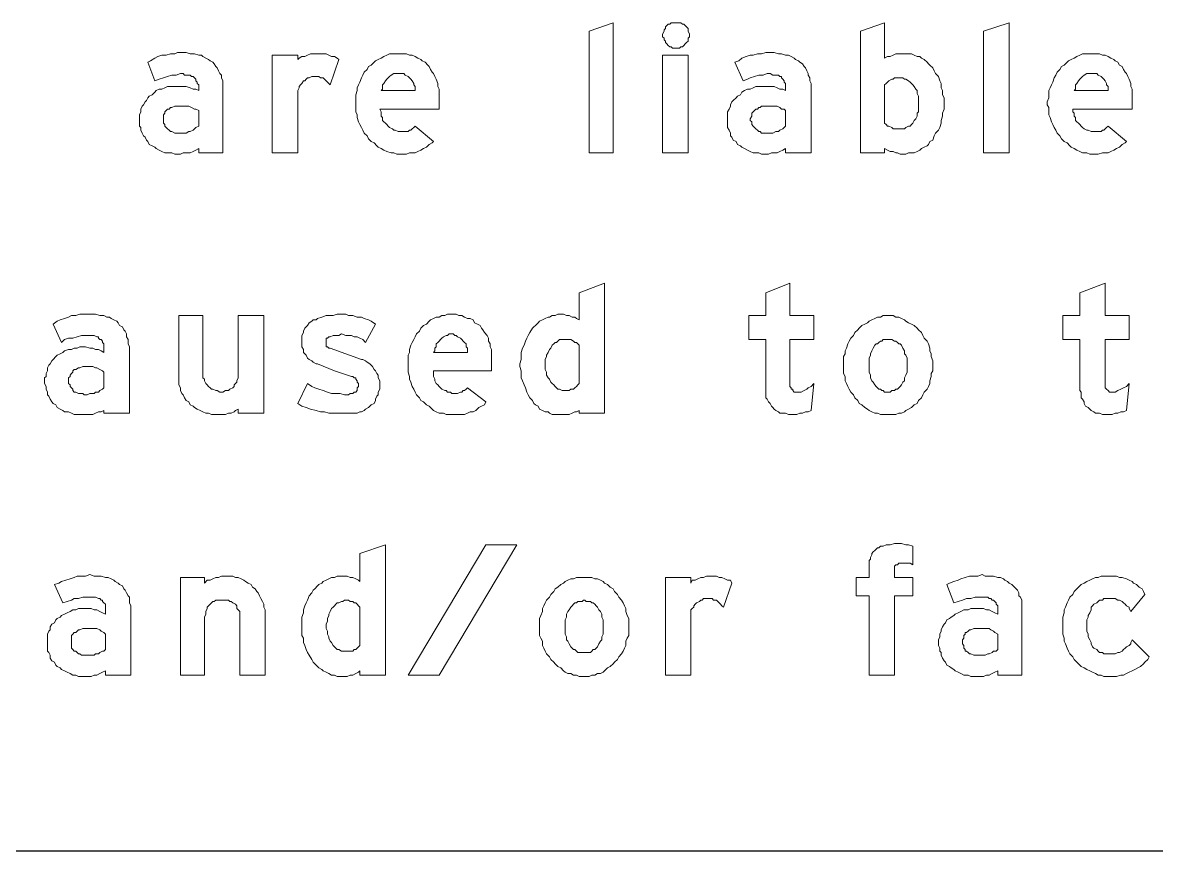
# Model space of a CAD drawing. Extents: x 150 to 1038, y -1303 to 251.
# Drawn here: x 178.06 to 204.11, y 176.37 to 195.39 of the extents above; entities that cross this region are included whole.
import ezdxf

# ---------------------------------------------------------------- set-up
doc = ezdxf.new("R2010")
doc.units = 0
doc.header["$LTSCALE"] = 12
doc.header["$MEASUREMENT"] = 0
doc.layers.add('L18', color=4, linetype='CONTINUOUS')
doc.layers.add('L35', color=3, linetype='CONTINUOUS')

msp = doc.modelspace()

# ---------------------------------------------------------------- linework, layer by layer
at = {"layer": 'L18', "lineweight": 0}
for points in [[(191.076, 192.405), (191.628, 192.405), (191.628, 195.394), (191.076, 195.199), (191.076, 192.405), (191.076, 192.405)], [(193.09, 194.809), (193.123, 194.809), (193.155, 194.809), (193.188, 194.842), (193.22, 194.842), (193.253, 194.874), (193.285, 194.907), (193.318, 194.939), (193.35, 194.972), (193.35, 195.004), (193.35, 195.037), (193.383, 195.069), (193.383, 195.102), (193.383, 195.134), (193.35, 195.199), (193.35, 195.231), (193.35, 195.264), (193.318, 195.296), (193.285, 195.329), (193.253, 195.361), (193.22, 195.361), (193.188, 195.394), (193.155, 195.394), (193.123, 195.394), (193.09, 195.394), (193.025, 195.394), (192.993, 195.394), (192.96, 195.394), (192.928, 195.361), (192.895, 195.361), (192.863, 195.329), (192.83, 195.296), (192.83, 195.264), (192.798, 195.231), (192.798, 195.199), (192.765, 195.134), (192.765, 195.102), (192.765, 195.069), (192.798, 195.037), (192.798, 195.004), (192.83, 194.972), (192.83, 194.939), (192.863, 194.907), (192.895, 194.874), (192.928, 194.842), (192.96, 194.842), (192.993, 194.809), (193.025, 194.809), (193.09, 194.809), (193.09, 194.809)], [(197.866, 192.503), (197.866, 192.405), (197.314, 192.405), (197.314, 195.199), (197.866, 195.394), (197.866, 194.582)], [(200.14, 192.405), (200.725, 192.405), (200.725, 195.394), (200.14, 195.199), (200.14, 192.405), (200.14, 192.405)], [(182.11, 192.405), (182.662, 192.405), (182.662, 193.932), (182.662, 193.997), (182.662, 194.062), (182.629, 194.127), (182.629, 194.192), (182.597, 194.224), (182.564, 194.289), (182.532, 194.354), (182.499, 194.387), (182.467, 194.452), (182.434, 194.484), (182.369, 194.517), (182.337, 194.549), (182.272, 194.582), (182.207, 194.614), (182.174, 194.647), (182.11, 194.647), (182.012, 194.679), (181.915, 194.679), (181.817, 194.712), (181.72, 194.712), (181.622, 194.712), (181.557, 194.679), (181.46, 194.679), (181.362, 194.647), (181.265, 194.647), (181.167, 194.614), (181.102, 194.582), (181.005, 194.517), (180.94, 194.484), (181.102, 194.062)], [(185.131, 193.964), (185.326, 194.549), (185.293, 194.582), (185.228, 194.614), (185.163, 194.614), (185.098, 194.647), (185.033, 194.679), (184.968, 194.679), (184.936, 194.679), (184.871, 194.679), (184.806, 194.679), (184.741, 194.679), (184.676, 194.679), (184.611, 194.647), (184.546, 194.614), (184.481, 194.614), (184.416, 194.582), (184.384, 194.549), (184.384, 194.647), (183.799, 194.647), (183.799, 192.405)], [(187.47, 194.257), (187.437, 194.322), (187.405, 194.387), (187.372, 194.419), (187.308, 194.484), (187.243, 194.517), (187.21, 194.549), (187.145, 194.582), (187.08, 194.614), (187.015, 194.647), (186.95, 194.647), (186.885, 194.679), (186.82, 194.679), (186.755, 194.679), (186.69, 194.679), (186.625, 194.679), (186.56, 194.679), (186.495, 194.679), (186.43, 194.647), (186.365, 194.614), (186.3, 194.582), (186.235, 194.549), (186.17, 194.517), (186.138, 194.484)], [(192.765, 192.405), (193.35, 192.405), (193.35, 194.647), (192.765, 194.647), (192.765, 192.405), (192.765, 192.405)], [(195.592, 192.405), (196.177, 192.405), (196.177, 193.932), (196.177, 193.997), (196.144, 194.062), (196.144, 194.127), (196.112, 194.192), (196.112, 194.224), (196.079, 194.289), (196.047, 194.354), (196.014, 194.387), (195.982, 194.452), (195.917, 194.484), (195.884, 194.517), (195.819, 194.549), (195.787, 194.582), (195.722, 194.614), (195.657, 194.647), (195.592, 194.647), (195.494, 194.679), (195.429, 194.679), (195.332, 194.712), (195.234, 194.712), (195.137, 194.712), (195.04, 194.679), (194.942, 194.679), (194.845, 194.647), (194.78, 194.647), (194.682, 194.614), (194.585, 194.582), (194.52, 194.517), (194.422, 194.484), (194.617, 194.062)], [(198.971, 194.354), (198.906, 194.419), (198.873, 194.452), (198.841, 194.484), (198.776, 194.549), (198.711, 194.582), (198.678, 194.614), (198.613, 194.614), (198.548, 194.647), (198.483, 194.679), (198.418, 194.679), (198.353, 194.679), (198.288, 194.679), (198.223, 194.679), (198.158, 194.679), (198.126, 194.679), (198.061, 194.647), (197.996, 194.614), (197.931, 194.614), (197.866, 194.582)], [(203.389, 194.257), (203.356, 194.322), (203.324, 194.387), (203.259, 194.419), (203.226, 194.484), (203.161, 194.517), (203.129, 194.549), (203.064, 194.582), (202.999, 194.614), (202.934, 194.647), (202.869, 194.647), (202.804, 194.679), (202.739, 194.679), (202.674, 194.679), (202.609, 194.679), (202.544, 194.679), (202.479, 194.679), (202.414, 194.679), (202.349, 194.647), (202.284, 194.614), (202.219, 194.582), (202.154, 194.549), (202.089, 194.517), (202.057, 194.484)], [(186.138, 194.484), (186.073, 194.419), (186.008, 194.387), (185.976, 194.322), (185.911, 194.257), (185.878, 194.192), (185.846, 194.127), (185.813, 194.029), (185.781, 193.964), (185.748, 193.899), (185.748, 193.834), (185.716, 193.737), (185.716, 193.672), (185.716, 193.575), (185.716, 193.51), (185.716, 193.445), (185.716, 193.347), (185.748, 193.282), (185.748, 193.217), (185.781, 193.12), (185.813, 193.055), (185.846, 192.99), (185.878, 192.925), (185.911, 192.86), (185.976, 192.795), (186.008, 192.73), (186.073, 192.665), (186.138, 192.632)], [(198.971, 192.697), (199.003, 192.795), (199.036, 192.86), (199.1, 192.925), (199.133, 192.99), (199.165, 193.087), (199.165, 193.152), (199.198, 193.25), (199.198, 193.315), (199.23, 193.412), (199.23, 193.477), (199.23, 193.575), (199.23, 193.672), (199.198, 193.737), (199.198, 193.834), (199.165, 193.899), (199.165, 193.997), (199.133, 194.062), (199.1, 194.159), (199.036, 194.224), (199.003, 194.289), (198.971, 194.354)], [(202.057, 194.484), (201.992, 194.419), (201.927, 194.387), (201.894, 194.322), (201.829, 194.257), (201.797, 194.192), (201.764, 194.127), (201.732, 194.029), (201.699, 193.964), (201.667, 193.899), (201.635, 193.834), (201.635, 193.737), (201.635, 193.672), (201.602, 193.575), (201.602, 193.51), (201.635, 193.445), (201.635, 193.347), (201.635, 193.282), (201.667, 193.217), (201.699, 193.12), (201.732, 193.055), (201.764, 192.99), (201.797, 192.925), (201.829, 192.86), (201.894, 192.795), (201.927, 192.73), (201.992, 192.665), (202.057, 192.632)], [(181.687, 194.224), (181.59, 194.192), (181.492, 194.192), (181.395, 194.159), (181.297, 194.127), (181.2, 194.094), (181.102, 194.062)], [(181.915, 194.192), (181.85, 194.192), (181.785, 194.192), (181.752, 194.224), (181.687, 194.224)], [(182.11, 193.932), (182.11, 193.964), (182.077, 193.997), (182.077, 194.029), (182.045, 194.062), (182.045, 194.094), (182.012, 194.127), (181.98, 194.159), (181.947, 194.159), (181.915, 194.192)], [(185.131, 193.964), (185.098, 193.997), (185.066, 194.029), (185.033, 194.062), (185.001, 194.094), (184.968, 194.127), (184.903, 194.127), (184.871, 194.159), (184.838, 194.159), (184.773, 194.159), (184.741, 194.159), (184.709, 194.159), (184.644, 194.127), (184.611, 194.127), (184.579, 194.094), (184.546, 194.062), (184.514, 194.062), (184.481, 193.997), (184.449, 193.964), (184.416, 193.932), (184.416, 193.899), (184.384, 193.834), (184.384, 193.802), (184.384, 193.77)], [(186.3, 193.834), (187.08, 193.834), (187.08, 193.867), (187.08, 193.932), (187.048, 193.964), (187.048, 193.997), (187.015, 194.062), (186.983, 194.094), (186.95, 194.127), (186.918, 194.159), (186.853, 194.192), (186.82, 194.224), (186.788, 194.224), (186.755, 194.224), (186.723, 194.224), (186.69, 194.224), (186.658, 194.224), (186.625, 194.224), (186.593, 194.224), (186.528, 194.192), (186.495, 194.159), (186.463, 194.127), (186.43, 194.094), (186.398, 194.062), (186.365, 193.997), (186.333, 193.964), (186.333, 193.932), (186.333, 193.867), (186.3, 193.834), (186.3, 193.834)], [(187.632, 193.737), (187.632, 193.802), (187.632, 193.867), (187.6, 193.932), (187.6, 193.997), (187.567, 194.094), (187.535, 194.159), (187.502, 194.224), (187.47, 194.257)], [(195.169, 194.224), (195.072, 194.192), (194.975, 194.192), (194.877, 194.159), (194.78, 194.127), (194.715, 194.094), (194.617, 194.062)], [(195.429, 194.192), (195.364, 194.192), (195.299, 194.192), (195.234, 194.224), (195.169, 194.224)], [(195.592, 193.932), (195.592, 193.964), (195.592, 193.997), (195.559, 194.029), (195.559, 194.062), (195.527, 194.094), (195.494, 194.127), (195.494, 194.159), (195.462, 194.159), (195.429, 194.192)], [(198.516, 193.964), (198.483, 193.997), (198.451, 194.029), (198.418, 194.062), (198.353, 194.094), (198.321, 194.094), (198.288, 194.127), (198.223, 194.127), (198.191, 194.127), (198.158, 194.127), (198.093, 194.127), (198.061, 194.094), (198.028, 194.094), (197.963, 194.062), (197.931, 194.029), (197.898, 193.997), (197.866, 193.964)], [(202.219, 193.834), (202.999, 193.834), (202.999, 193.867), (202.999, 193.932), (202.966, 193.964), (202.966, 193.997), (202.934, 194.062), (202.902, 194.094), (202.869, 194.127), (202.837, 194.159), (202.772, 194.192), (202.739, 194.224), (202.707, 194.224), (202.674, 194.224), (202.642, 194.224), (202.609, 194.224), (202.577, 194.224), (202.544, 194.224), (202.512, 194.224), (202.447, 194.192), (202.414, 194.159), (202.382, 194.127), (202.349, 194.094), (202.317, 194.062), (202.284, 193.997), (202.252, 193.964), (202.252, 193.932), (202.252, 193.867), (202.219, 193.834), (202.219, 193.834)], [(203.551, 193.737), (203.551, 193.802), (203.551, 193.867), (203.519, 193.932), (203.519, 193.997), (203.486, 194.094), (203.454, 194.159), (203.421, 194.224), (203.389, 194.257)], [(182.11, 193.932), (182.11, 193.834), (182.045, 193.867), (181.98, 193.867), (181.915, 193.899), (181.817, 193.932), (181.752, 193.932), (181.687, 193.932), (181.622, 193.932), (181.557, 193.932), (181.492, 193.932), (181.395, 193.932), (181.33, 193.899), (181.265, 193.867), (181.2, 193.867), (181.135, 193.834), (181.102, 193.802), (181.037, 193.737), (180.972, 193.705), (180.94, 193.672), (180.907, 193.607), (180.875, 193.575), (180.842, 193.51), (180.81, 193.477), (180.778, 193.412), (180.778, 193.347), (180.745, 193.282), (180.745, 193.217), (180.745, 193.152), (180.745, 193.087), (180.745, 193.022), (180.778, 192.99), (180.778, 192.925), (180.81, 192.86), (180.842, 192.795), (180.875, 192.762), (180.907, 192.697), (180.94, 192.665), (180.972, 192.6), (181.037, 192.567), (181.102, 192.535), (181.135, 192.503), (181.2, 192.47), (181.265, 192.438), (181.33, 192.405), (181.395, 192.405), (181.492, 192.405), (181.557, 192.373), (181.622, 192.373), (181.687, 192.373), (181.752, 192.405), (181.817, 192.405), (181.915, 192.405), (181.98, 192.438), (182.045, 192.47), (182.11, 192.503), (182.11, 192.405)], [(183.799, 192.405), (184.384, 192.405), (184.384, 193.77)], [(195.592, 193.932), (195.592, 193.834), (195.527, 193.867), (195.462, 193.867), (195.397, 193.899), (195.332, 193.932), (195.267, 193.932), (195.202, 193.932), (195.105, 193.932), (195.04, 193.932), (194.975, 193.932), (194.91, 193.932), (194.845, 193.899), (194.78, 193.867), (194.715, 193.867), (194.65, 193.834), (194.585, 193.802), (194.552, 193.737), (194.487, 193.705), (194.455, 193.672), (194.39, 193.607), (194.357, 193.575), (194.325, 193.51), (194.325, 193.477), (194.292, 193.412), (194.26, 193.347), (194.26, 193.282), (194.26, 193.217), (194.26, 193.152), (194.26, 193.087), (194.26, 193.022), (194.26, 192.99), (194.292, 192.925), (194.325, 192.86), (194.325, 192.795), (194.357, 192.762), (194.39, 192.697), (194.455, 192.665), (194.487, 192.6), (194.552, 192.567), (194.585, 192.535), (194.65, 192.503), (194.715, 192.47), (194.78, 192.438), (194.845, 192.405), (194.91, 192.405), (194.975, 192.405), (195.04, 192.373), (195.105, 192.373), (195.202, 192.373), (195.267, 192.405), (195.332, 192.405), (195.397, 192.405), (195.462, 192.438), (195.527, 192.47), (195.592, 192.503), (195.592, 192.405)], [(197.866, 193.087), (197.866, 193.964)], [(198.516, 193.087), (198.548, 193.152), (198.581, 193.185), (198.613, 193.25), (198.613, 193.315), (198.646, 193.347), (198.646, 193.412), (198.646, 193.477), (198.646, 193.542), (198.646, 193.607), (198.646, 193.64), (198.646, 193.705), (198.613, 193.77), (198.613, 193.834), (198.581, 193.867), (198.548, 193.932), (198.516, 193.964)], [(187.632, 193.737), (187.632, 193.412), (186.268, 193.412)], [(203.551, 193.737), (203.551, 193.412), (202.187, 193.412)], [(182.11, 193.022), (182.11, 193.38), (182.045, 193.412), (182.012, 193.412), (181.947, 193.445), (181.882, 193.477), (181.85, 193.477), (181.785, 193.477), (181.72, 193.477), (181.655, 193.477), (181.622, 193.477), (181.557, 193.477), (181.492, 193.445), (181.46, 193.445), (181.427, 193.412), (181.395, 193.412), (181.362, 193.38), (181.33, 193.347), (181.33, 193.315), (181.297, 193.282), (181.297, 193.25), (181.297, 193.185), (181.297, 193.152), (181.297, 193.12), (181.297, 193.087), (181.33, 193.055), (181.33, 193.022), (181.362, 192.99), (181.395, 192.957), (181.427, 192.925), (181.46, 192.892), (181.492, 192.892), (181.557, 192.86), (181.59, 192.86), (181.655, 192.86), (181.72, 192.86), (181.752, 192.86), (181.817, 192.86), (181.882, 192.892), (181.915, 192.892), (181.98, 192.925), (182.012, 192.957), (182.045, 192.99), (182.11, 193.022), (182.11, 193.022)], [(186.268, 193.412), (186.3, 193.347), (186.3, 193.315), (186.3, 193.25), (186.333, 193.217), (186.333, 193.152), (186.365, 193.12), (186.398, 193.087), (186.43, 193.055), (186.463, 193.022), (186.495, 192.99), (186.56, 192.957), (186.593, 192.925), (186.625, 192.925), (186.69, 192.892), (186.723, 192.892), (186.788, 192.892), (186.82, 192.892), (186.853, 192.892), (186.918, 192.892), (186.95, 192.925), (186.983, 192.925), (187.015, 192.957), (187.048, 192.99), (187.08, 193.022), (187.502, 192.665)], [(195.592, 193.022), (195.592, 193.38), (195.559, 193.412), (195.494, 193.412), (195.462, 193.445), (195.397, 193.477), (195.332, 193.477), (195.267, 193.477), (195.234, 193.477), (195.169, 193.477), (195.105, 193.477), (195.04, 193.477), (195.007, 193.445), (194.975, 193.445), (194.942, 193.412), (194.91, 193.412), (194.877, 193.38), (194.845, 193.347), (194.812, 193.315), (194.812, 193.282), (194.812, 193.25), (194.78, 193.185), (194.78, 193.152), (194.812, 193.12), (194.812, 193.087), (194.812, 193.055), (194.845, 193.022), (194.877, 192.99), (194.91, 192.957), (194.942, 192.925), (194.975, 192.892), (195.007, 192.892), (195.04, 192.86), (195.105, 192.86), (195.169, 192.86), (195.202, 192.86), (195.267, 192.86), (195.299, 192.86), (195.364, 192.892), (195.429, 192.892), (195.462, 192.925), (195.527, 192.957), (195.559, 192.99), (195.592, 193.022), (195.592, 193.022)], [(202.187, 193.412), (202.187, 193.347), (202.219, 193.315), (202.219, 193.25), (202.252, 193.217), (202.252, 193.152), (202.284, 193.12), (202.317, 193.087), (202.349, 193.055), (202.382, 193.022), (202.414, 192.99), (202.447, 192.957), (202.512, 192.925), (202.544, 192.925), (202.609, 192.892), (202.642, 192.892), (202.707, 192.892), (202.739, 192.892), (202.772, 192.892), (202.837, 192.892), (202.869, 192.925), (202.902, 192.925), (202.934, 192.957), (202.966, 192.99), (202.999, 193.022), (203.421, 192.665)], [(197.866, 193.087), (197.898, 193.055), (197.931, 193.022), (197.963, 193.022), (198.028, 192.99), (198.061, 192.957), (198.093, 192.957), (198.158, 192.957), (198.191, 192.957), (198.223, 192.957), (198.288, 192.957), (198.321, 192.957), (198.353, 192.99), (198.418, 193.022), (198.451, 193.022), (198.483, 193.055), (198.516, 193.087)], [(186.138, 192.632), (186.203, 192.567), (186.235, 192.535), (186.3, 192.503), (186.365, 192.47), (186.43, 192.438), (186.528, 192.405), (186.593, 192.405), (186.658, 192.373), (186.723, 192.373), (186.788, 192.373), (186.885, 192.373), (186.95, 192.405), (187.015, 192.405), (187.08, 192.405), (187.145, 192.438), (187.21, 192.47), (187.275, 192.503), (187.34, 192.535), (187.405, 192.6), (187.47, 192.632), (187.502, 192.665)], [(197.866, 192.503), (197.931, 192.47), (197.996, 192.438), (198.061, 192.438), (198.126, 192.405), (198.158, 192.405), (198.223, 192.373), (198.288, 192.373), (198.353, 192.373), (198.418, 192.405), (198.483, 192.405), (198.548, 192.405), (198.613, 192.438), (198.678, 192.47), (198.711, 192.503), (198.776, 192.535), (198.841, 192.567), (198.873, 192.6), (198.906, 192.665), (198.971, 192.697)], [(202.057, 192.632), (202.122, 192.567), (202.154, 192.535), (202.219, 192.503), (202.284, 192.47), (202.349, 192.438), (202.414, 192.405), (202.512, 192.405), (202.577, 192.373), (202.642, 192.373), (202.707, 192.373), (202.772, 192.373), (202.869, 192.405), (202.934, 192.405), (202.999, 192.405), (203.064, 192.438), (203.129, 192.47), (203.194, 192.503), (203.259, 192.535), (203.324, 192.6), (203.389, 192.632), (203.421, 192.665)], [(190.849, 188.572), (190.784, 188.604), (190.751, 188.636), (190.686, 188.636), (190.621, 188.669), (190.556, 188.669), (190.491, 188.701), (190.426, 188.701), (190.361, 188.701), (190.296, 188.669), (190.231, 188.669), (190.166, 188.636), (190.134, 188.636), (190.069, 188.604), (190.004, 188.572), (189.939, 188.539), (189.907, 188.507), (189.842, 188.442), (189.809, 188.409), (189.777, 188.377), (189.712, 188.279), (189.679, 188.214), (189.647, 188.149), (189.614, 188.084), (189.582, 187.987), (189.549, 187.922), (189.517, 187.824), (189.517, 187.759), (189.517, 187.662), (189.484, 187.564), (189.484, 187.499), (189.517, 187.402), (189.517, 187.337), (189.517, 187.24), (189.549, 187.175), (189.582, 187.077), (189.614, 187.012), (189.647, 186.915), (189.679, 186.85), (189.712, 186.785), (189.777, 186.72), (189.809, 186.655), (189.842, 186.622), (189.907, 186.59), (189.939, 186.525), (190.004, 186.492), (190.069, 186.46), (190.134, 186.46), (190.166, 186.427), (190.231, 186.395), (190.296, 186.395), (190.361, 186.395), (190.426, 186.395), (190.491, 186.395), (190.556, 186.395), (190.621, 186.395), (190.686, 186.427), (190.751, 186.46), (190.784, 186.46), (190.849, 186.492), (190.849, 186.427), (191.433, 186.427), (191.433, 189.416), (190.849, 189.189), (190.849, 188.572), (190.849, 188.572)], [(195.689, 187.142), (195.689, 188.117), (196.242, 188.117), (196.242, 188.669), (195.689, 188.669), (195.689, 189.416), (195.137, 189.189), (195.137, 188.669), (194.747, 188.669), (194.747, 188.117), (195.137, 188.117), (195.137, 186.947), (195.137, 186.915), (195.137, 186.85), (195.137, 186.785), (195.169, 186.752), (195.202, 186.687), (195.234, 186.655), (195.267, 186.59), (195.299, 186.557), (195.332, 186.525), (195.364, 186.492), (195.429, 186.46), (195.462, 186.427), (195.527, 186.427), (195.592, 186.427), (195.657, 186.395), (195.722, 186.395), (195.787, 186.395), (195.852, 186.395), (195.917, 186.427), (195.982, 186.427), (196.047, 186.46), (196.112, 186.46), (196.177, 186.492)], [(202.934, 187.142), (202.934, 188.117), (203.486, 188.117), (203.486, 188.669), (202.934, 188.669), (202.934, 189.416), (202.349, 189.189), (202.349, 188.669), (201.959, 188.669), (201.959, 188.117), (202.349, 188.117), (202.349, 186.947), (202.382, 186.915), (202.382, 186.85), (202.382, 186.785), (202.414, 186.752), (202.447, 186.687), (202.447, 186.655), (202.479, 186.59), (202.544, 186.557), (202.577, 186.525), (202.609, 186.492), (202.674, 186.46), (202.707, 186.427), (202.772, 186.427), (202.804, 186.427), (202.869, 186.395), (202.966, 186.395), (203.031, 186.395), (203.096, 186.395), (203.161, 186.427), (203.226, 186.427), (203.291, 186.46), (203.356, 186.46), (203.421, 186.492)], [(179.933, 186.427), (180.518, 186.427), (180.518, 187.954), (180.485, 188.019), (180.485, 188.052), (180.485, 188.117), (180.453, 188.182), (180.453, 188.247), (180.42, 188.312), (180.388, 188.344), (180.355, 188.409), (180.29, 188.442), (180.258, 188.507), (180.225, 188.539), (180.16, 188.572), (180.095, 188.604), (180.063, 188.636), (179.998, 188.636), (179.933, 188.669), (179.835, 188.669), (179.738, 188.701), (179.673, 188.701), (179.575, 188.701), (179.478, 188.701), (179.381, 188.701), (179.283, 188.669), (179.186, 188.669), (179.121, 188.636), (179.023, 188.604), (178.926, 188.572), (178.861, 188.539), (178.763, 188.474), (178.958, 188.052)], [(182.207, 187.337), (182.207, 188.669), (181.655, 188.669), (181.655, 187.272), (181.655, 187.207), (181.655, 187.142), (181.655, 187.077), (181.687, 187.012), (181.687, 186.947), (181.72, 186.882), (181.752, 186.85), (181.785, 186.785), (181.817, 186.72), (181.882, 186.687), (181.915, 186.622), (181.98, 186.59), (182.012, 186.557), (182.077, 186.525), (182.142, 186.492), (182.207, 186.46), (182.272, 186.427), (182.337, 186.427), (182.402, 186.395), (182.467, 186.395), (182.532, 186.395), (182.597, 186.395), (182.662, 186.395), (182.727, 186.395), (182.792, 186.427), (182.857, 186.427), (182.922, 186.46), (182.954, 186.492), (183.019, 186.525), (183.019, 186.427)], [(183.019, 186.427), (183.604, 186.427), (183.604, 188.669), (183.019, 188.669), (183.019, 187.305)], [(185.943, 188.052), (186.17, 188.474), (186.073, 188.539), (186.008, 188.572), (185.911, 188.604), (185.846, 188.636), (185.748, 188.636), (185.651, 188.669), (185.553, 188.669), (185.488, 188.701), (185.391, 188.701), (185.293, 188.701), (185.196, 188.669), (185.098, 188.669), (185.033, 188.669), (184.936, 188.636), (184.838, 188.604), (184.806, 188.572), (184.741, 188.572), (184.709, 188.539), (184.644, 188.507), (184.611, 188.442), (184.579, 188.409), (184.546, 188.377), (184.514, 188.312), (184.514, 188.279), (184.481, 188.214), (184.481, 188.149), (184.481, 188.117), (184.481, 188.052), (184.481, 187.987), (184.481, 187.954), (184.514, 187.889), (184.514, 187.824), (184.546, 187.792), (184.579, 187.759), (184.611, 187.694), (184.644, 187.662), (184.709, 187.629), (184.741, 187.597), (184.806, 187.564), (184.838, 187.564), (185.228, 187.402), (185.618, 187.272)], [(188.672, 188.279), (188.639, 188.344), (188.607, 188.377), (188.575, 188.442), (188.51, 188.474), (188.445, 188.507), (188.412, 188.572), (188.347, 188.604), (188.282, 188.604), (188.217, 188.636), (188.152, 188.669), (188.087, 188.669), (188.022, 188.701), (187.957, 188.701), (187.892, 188.701), (187.827, 188.701), (187.762, 188.669), (187.697, 188.669), (187.632, 188.636), (187.567, 188.636), (187.502, 188.604), (187.437, 188.572), (187.405, 188.539), (187.34, 188.474)], [(198.483, 186.557), (198.548, 186.622), (198.613, 186.655), (198.646, 186.72), (198.711, 186.785), (198.743, 186.85), (198.776, 186.915), (198.841, 186.98), (198.873, 187.045), (198.906, 187.11), (198.906, 187.175), (198.938, 187.272), (198.938, 187.337), (198.971, 187.402), (198.971, 187.499), (198.971, 187.564), (198.971, 187.629), (198.938, 187.727), (198.938, 187.792), (198.906, 187.857), (198.906, 187.922), (198.873, 188.019), (198.841, 188.084), (198.776, 188.149), (198.743, 188.214), (198.711, 188.279), (198.646, 188.344), (198.613, 188.377), (198.548, 188.442), (198.483, 188.474), (198.418, 188.507), (198.353, 188.539), (198.321, 188.572), (198.256, 188.604), (198.191, 188.636), (198.126, 188.636), (198.061, 188.669), (197.963, 188.669), (197.898, 188.669), (197.833, 188.669), (197.768, 188.636), (197.704, 188.636), (197.639, 188.604), (197.574, 188.572), (197.509, 188.539), (197.476, 188.507), (197.411, 188.474), (197.346, 188.442), (197.281, 188.377), (197.249, 188.344), (197.184, 188.279), (197.151, 188.214), (197.086, 188.149), (197.054, 188.084), (197.021, 188.019), (196.989, 187.922), (196.956, 187.857), (196.956, 187.792), (196.924, 187.727), (196.924, 187.629), (196.924, 187.564), (196.924, 187.499), (196.924, 187.402), (196.924, 187.337), (196.956, 187.272), (196.956, 187.175), (196.989, 187.11), (197.021, 187.045), (197.054, 186.98), (197.086, 186.915), (197.151, 186.85), (197.184, 186.785), (197.249, 186.72), (197.281, 186.655), (197.346, 186.622), (197.411, 186.557), (197.476, 186.525), (197.509, 186.492), (197.574, 186.46), (197.639, 186.427), (197.704, 186.427), (197.768, 186.395), (197.833, 186.395), (197.898, 186.395), (197.963, 186.395), (198.061, 186.395), (198.126, 186.395), (198.191, 186.427), (198.256, 186.427), (198.321, 186.46), (198.353, 186.492), (198.418, 186.525), (198.483, 186.557), (198.483, 186.557)], [(187.34, 188.474), (187.275, 188.442), (187.21, 188.377), (187.178, 188.312), (187.113, 188.247), (187.08, 188.182), (187.048, 188.117), (187.015, 188.052), (186.983, 187.987), (186.95, 187.889), (186.95, 187.824), (186.918, 187.759), (186.918, 187.662), (186.918, 187.597), (186.918, 187.499), (186.918, 187.434), (186.918, 187.369), (186.95, 187.272), (186.95, 187.207), (186.983, 187.142), (187.015, 187.045), (187.048, 186.98), (187.08, 186.915), (187.113, 186.85), (187.178, 186.785), (187.21, 186.72), (187.275, 186.687), (187.34, 186.622)], [(179.511, 188.214), (179.413, 188.214), (179.316, 188.182), (179.218, 188.149), (179.121, 188.149), (179.023, 188.117), (178.958, 188.052)], [(179.77, 188.182), (179.705, 188.214), (179.64, 188.214), (179.575, 188.214), (179.511, 188.214)], [(179.933, 187.954), (179.933, 187.987), (179.933, 188.019), (179.9, 188.052), (179.9, 188.084), (179.868, 188.117), (179.835, 188.117), (179.803, 188.149), (179.803, 188.182), (179.77, 188.182)], [(185.131, 188.182), (185.098, 188.182), (185.066, 188.149), (185.033, 188.149), (185.033, 188.117), (185.033, 188.084), (185.033, 188.052), (185.033, 188.019), (185.033, 187.987), (185.033, 187.954), (185.066, 187.954), (185.098, 187.922), (185.131, 187.922)], [(185.943, 188.052), (185.878, 188.117), (185.813, 188.149), (185.748, 188.182), (185.683, 188.182), (185.618, 188.214), (185.553, 188.214), (185.488, 188.214), (185.391, 188.247), (185.326, 188.214), (185.261, 188.214), (185.196, 188.214), (185.131, 188.182)], [(187.502, 187.824), (188.282, 187.824), (188.282, 187.857), (188.282, 187.922), (188.25, 187.954), (188.25, 188.019), (188.217, 188.052), (188.185, 188.084), (188.152, 188.117), (188.12, 188.149), (188.055, 188.182), (188.022, 188.214), (187.99, 188.214), (187.957, 188.247), (187.925, 188.247), (187.892, 188.247), (187.86, 188.247), (187.827, 188.214), (187.795, 188.214), (187.73, 188.182), (187.697, 188.149), (187.665, 188.117), (187.632, 188.084), (187.6, 188.052), (187.567, 188.019), (187.567, 187.954), (187.535, 187.922), (187.535, 187.857), (187.502, 187.824), (187.502, 187.824)], [(188.834, 187.727), (188.834, 187.792), (188.834, 187.889), (188.802, 187.954), (188.802, 188.019), (188.769, 188.084), (188.769, 188.149), (188.737, 188.214), (188.672, 188.279)], [(190.849, 187.987), (190.816, 188.019), (190.784, 188.052), (190.751, 188.052), (190.719, 188.084), (190.654, 188.117), (190.621, 188.117), (190.589, 188.117), (190.524, 188.117), (190.491, 188.117), (190.459, 188.117), (190.394, 188.117), (190.361, 188.084), (190.329, 188.052), (190.296, 188.052), (190.264, 188.019), (190.231, 187.987), (190.199, 187.922), (190.166, 187.889), (190.134, 187.824), (190.101, 187.759), (190.101, 187.727), (190.069, 187.662), (190.069, 187.597), (190.069, 187.532), (190.069, 187.467), (190.069, 187.434), (190.101, 187.369), (190.101, 187.305), (190.134, 187.24), (190.166, 187.207), (190.199, 187.142), (190.231, 187.11), (190.264, 187.077), (190.296, 187.045), (190.329, 187.012), (190.361, 186.98), (190.394, 186.98), (190.459, 186.947), (190.491, 186.947), (190.524, 186.947), (190.589, 186.947), (190.621, 186.947), (190.654, 186.98), (190.719, 186.98), (190.751, 187.012), (190.784, 187.045), (190.816, 187.077), (190.849, 187.11), (190.849, 187.987), (190.849, 187.987)], [(198.256, 187.077), (198.288, 187.142), (198.321, 187.175), (198.321, 187.24), (198.353, 187.305), (198.386, 187.369), (198.386, 187.434), (198.386, 187.499), (198.386, 187.564), (198.386, 187.629), (198.386, 187.694), (198.353, 187.759), (198.321, 187.792), (198.321, 187.857), (198.288, 187.922), (198.256, 187.987), (198.223, 188.019), (198.191, 188.019), (198.158, 188.052), (198.126, 188.084), (198.093, 188.084), (198.028, 188.117), (197.996, 188.117), (197.963, 188.117), (197.931, 188.117), (197.866, 188.117), (197.833, 188.117), (197.801, 188.084), (197.768, 188.084), (197.736, 188.052), (197.704, 188.019), (197.671, 188.019), (197.639, 187.987), (197.606, 187.922), (197.574, 187.857), (197.541, 187.792), (197.541, 187.759), (197.509, 187.694), (197.509, 187.629), (197.509, 187.564), (197.509, 187.499), (197.509, 187.434), (197.509, 187.369), (197.541, 187.305), (197.541, 187.24), (197.574, 187.175), (197.606, 187.142), (197.639, 187.077), (197.671, 187.045), (197.704, 187.012), (197.736, 186.98), (197.768, 186.98), (197.801, 186.947), (197.833, 186.947), (197.866, 186.915), (197.931, 186.915), (197.963, 186.915), (197.996, 186.915), (198.028, 186.947), (198.093, 186.947), (198.126, 186.98), (198.158, 186.98), (198.191, 187.012), (198.223, 187.045), (198.256, 187.077), (198.256, 187.077)], [(179.933, 187.954), (179.933, 187.824), (179.868, 187.857), (179.803, 187.889), (179.738, 187.889), (179.673, 187.922), (179.608, 187.922), (179.511, 187.954), (179.446, 187.954), (179.381, 187.954), (179.316, 187.922), (179.251, 187.922), (179.186, 187.889), (179.121, 187.889), (179.023, 187.857), (178.991, 187.824), (178.926, 187.792), (178.861, 187.759), (178.828, 187.727), (178.763, 187.662), (178.731, 187.629), (178.698, 187.564), (178.666, 187.532), (178.633, 187.467), (178.633, 187.402), (178.601, 187.337), (178.601, 187.272), (178.568, 187.24), (178.568, 187.175), (178.568, 187.11), (178.601, 187.045), (178.601, 186.98), (178.633, 186.915), (178.633, 186.85), (178.666, 186.817), (178.698, 186.752), (178.731, 186.687), (178.763, 186.655), (178.828, 186.622), (178.861, 186.557), (178.926, 186.525), (178.991, 186.492), (179.023, 186.46), (179.121, 186.46), (179.186, 186.427), (179.251, 186.395), (179.316, 186.395), (179.381, 186.395), (179.446, 186.395), (179.511, 186.395), (179.608, 186.395), (179.673, 186.395), (179.738, 186.427), (179.803, 186.46), (179.868, 186.46), (179.933, 186.492), (179.933, 186.427)], [(184.384, 186.655), (184.481, 186.59), (184.579, 186.557), (184.676, 186.525), (184.806, 186.492), (184.903, 186.46), (185.001, 186.46), (185.098, 186.427), (185.228, 186.427), (185.326, 186.427), (185.423, 186.427), (185.521, 186.427), (185.651, 186.427), (185.748, 186.427), (185.813, 186.46), (185.846, 186.46), (185.911, 186.492), (185.943, 186.525), (186.008, 186.557), (186.04, 186.59), (186.073, 186.622), (186.138, 186.655), (186.17, 186.72), (186.17, 186.752), (186.203, 186.817), (186.235, 186.85), (186.235, 186.915), (186.268, 186.98), (186.268, 187.012), (186.268, 187.077), (186.268, 187.142), (186.268, 187.175), (186.235, 187.24), (186.235, 187.305), (186.203, 187.337), (186.17, 187.402), (186.138, 187.434), (186.105, 187.499), (186.073, 187.532), (186.04, 187.564), (185.976, 187.597), (185.943, 187.629), (185.878, 187.662), (185.846, 187.662), (185.131, 187.922)], [(188.834, 187.727), (188.834, 187.402), (187.502, 187.402)], [(179.933, 187.012), (179.933, 187.369), (179.9, 187.402), (179.835, 187.434), (179.77, 187.467), (179.738, 187.467), (179.673, 187.499), (179.608, 187.499), (179.575, 187.499), (179.511, 187.499), (179.446, 187.499), (179.381, 187.467), (179.348, 187.467), (179.283, 187.434), (179.251, 187.434), (179.218, 187.402), (179.218, 187.369), (179.186, 187.337), (179.153, 187.305), (179.153, 187.272), (179.121, 187.24), (179.121, 187.207), (179.121, 187.142), (179.121, 187.11), (179.153, 187.077), (179.153, 187.045), (179.186, 187.012), (179.218, 186.98), (179.218, 186.947), (179.251, 186.915), (179.283, 186.915), (179.348, 186.882), (179.381, 186.882), (179.446, 186.882), (179.478, 186.85), (179.543, 186.85), (179.608, 186.882), (179.64, 186.882), (179.705, 186.882), (179.738, 186.915), (179.803, 186.915), (179.835, 186.947), (179.9, 186.98), (179.933, 187.012), (179.933, 187.012)], [(182.207, 187.337), (182.207, 187.305), (182.207, 187.24), (182.239, 187.207), (182.239, 187.175), (182.272, 187.11), (182.304, 187.077), (182.337, 187.045), (182.369, 187.012), (182.402, 186.98), (182.434, 186.98), (182.499, 186.947), (182.532, 186.947), (182.597, 186.915), (182.629, 186.915)], [(182.629, 186.915), (182.662, 186.915), (182.727, 186.947), (182.759, 186.947), (182.792, 186.947), (182.824, 186.98), (182.889, 187.012), (182.922, 187.045), (182.922, 187.077), (182.954, 187.11), (182.987, 187.142), (182.987, 187.175), (183.019, 187.24), (183.019, 187.272), (183.019, 187.305)], [(185.553, 186.85), (185.586, 186.882), (185.618, 186.882), (185.651, 186.882), (185.683, 186.915), (185.716, 186.915), (185.748, 186.947), (185.748, 186.98), (185.748, 187.012), (185.781, 187.045), (185.781, 187.077), (185.781, 187.11), (185.748, 187.142), (185.748, 187.175), (185.716, 187.207), (185.716, 187.24), (185.683, 187.24), (185.651, 187.272), (185.618, 187.272)], [(187.502, 187.402), (187.502, 187.369), (187.502, 187.305), (187.502, 187.272), (187.535, 187.207), (187.535, 187.175), (187.567, 187.11), (187.6, 187.077), (187.632, 187.045), (187.665, 187.012), (187.697, 186.98), (187.762, 186.947), (187.795, 186.947), (187.827, 186.915), (187.892, 186.915), (187.925, 186.882), (187.99, 186.882), (188.022, 186.882), (188.055, 186.882), (188.12, 186.915), (188.152, 186.915), (188.185, 186.947), (188.217, 186.947), (188.25, 186.98), (188.282, 187.012), (188.704, 186.687)], [(184.611, 187.11), (184.384, 186.655)], [(184.611, 187.11), (184.709, 187.045), (184.773, 187.012), (184.871, 186.98), (184.968, 186.947), (185.066, 186.915), (185.163, 186.882), (185.261, 186.882), (185.358, 186.882), (185.456, 186.85), (185.553, 186.85)], [(195.689, 187.142), (195.689, 187.11), (195.689, 187.077), (195.689, 187.045), (195.722, 187.012), (195.722, 186.98), (195.754, 186.98), (195.754, 186.947), (195.787, 186.915), (195.819, 186.915), (195.852, 186.915), (195.884, 186.915), (195.917, 186.915), (195.949, 186.915)], [(195.949, 186.915), (196.014, 186.947), (196.079, 186.98), (196.112, 187.012), (196.177, 187.045), (196.242, 187.11)], [(196.177, 186.492), (196.242, 187.11)], [(202.934, 187.142), (202.934, 187.11), (202.934, 187.077), (202.934, 187.045), (202.934, 187.012), (202.966, 186.98), (202.999, 186.947), (203.031, 186.915), (203.064, 186.915), (203.096, 186.915), (203.129, 186.915), (203.161, 186.915)], [(203.161, 186.915), (203.226, 186.947), (203.291, 186.98), (203.356, 187.012), (203.421, 187.045), (203.486, 187.11)], [(203.421, 186.492), (203.486, 187.11)], [(187.34, 186.622), (187.405, 186.59), (187.47, 186.525), (187.502, 186.492), (187.567, 186.46), (187.632, 186.427), (187.73, 186.427), (187.795, 186.395), (187.86, 186.395), (187.925, 186.395), (187.99, 186.395), (188.087, 186.395), (188.152, 186.395), (188.217, 186.395), (188.282, 186.427), (188.347, 186.46), (188.412, 186.46), (188.477, 186.492), (188.542, 186.557), (188.607, 186.59), (188.672, 186.622), (188.704, 186.687)], [(185.813, 182.561), (185.781, 182.594), (185.716, 182.626), (185.651, 182.659), (185.586, 182.659), (185.521, 182.691), (185.456, 182.691), (185.391, 182.691), (185.326, 182.691), (185.293, 182.691), (185.228, 182.659), (185.163, 182.659), (185.098, 182.626), (185.033, 182.594), (184.968, 182.561), (184.936, 182.529), (184.871, 182.496), (184.838, 182.464), (184.773, 182.399), (184.741, 182.366), (184.709, 182.301), (184.644, 182.236), (184.611, 182.139), (184.579, 182.074), (184.546, 182.009), (184.514, 181.912), (184.514, 181.847), (184.481, 181.749), (184.481, 181.652), (184.481, 181.587), (184.481, 181.489), (184.481, 181.424), (184.481, 181.327), (184.514, 181.262), (184.514, 181.164), (184.546, 181.099), (184.579, 181.002), (184.611, 180.937), (184.644, 180.872), (184.709, 180.775), (184.741, 180.71), (184.773, 180.677), (184.838, 180.612), (184.871, 180.58), (184.936, 180.547), (184.968, 180.515), (185.033, 180.482), (185.098, 180.45), (185.163, 180.417), (185.228, 180.417), (185.293, 180.385), (185.326, 180.385), (185.391, 180.385), (185.456, 180.385), (185.521, 180.385), (185.586, 180.417), (185.651, 180.417), (185.716, 180.45), (185.781, 180.482), (185.813, 180.515), (185.813, 180.417), (186.398, 180.417), (186.398, 183.406), (185.813, 183.211), (185.813, 182.561), (185.813, 182.561)], [(186.918, 180.417), (187.632, 180.417), (189.419, 183.406), (188.704, 183.406), (186.918, 180.417), (186.918, 180.417)], [(198.516, 182.951), (198.516, 183.374), (198.418, 183.406), (198.353, 183.406), (198.256, 183.438), (198.158, 183.438), (198.093, 183.438), (197.996, 183.406), (197.898, 183.406), (197.833, 183.374), (197.768, 183.374), (197.736, 183.341), (197.704, 183.341), (197.671, 183.309), (197.639, 183.276), (197.606, 183.244), (197.574, 183.211), (197.574, 183.179), (197.541, 183.114), (197.541, 183.081), (197.509, 183.049), (197.509, 182.984), (197.509, 182.659), (197.216, 182.659), (197.216, 182.236), (197.509, 182.236), (197.509, 180.417)], [(197.509, 180.417), (198.093, 180.417), (198.093, 182.236), (198.516, 182.236), (198.516, 182.659), (198.093, 182.659), (198.093, 182.886)], [(198.158, 182.951), (198.126, 182.951), (198.093, 182.919), (198.093, 182.886)], [(198.516, 182.951), (198.451, 182.984), (198.418, 182.984), (198.353, 182.984), (198.321, 182.984), (198.256, 182.984), (198.191, 182.984), (198.158, 182.951)], [(179.965, 180.417), (180.55, 180.417), (180.55, 181.944), (180.55, 182.009), (180.518, 182.074), (180.518, 182.139), (180.518, 182.204), (180.485, 182.236), (180.453, 182.301), (180.42, 182.366), (180.388, 182.399), (180.355, 182.464), (180.29, 182.496), (180.258, 182.529), (180.193, 182.561), (180.16, 182.594), (180.095, 182.626), (180.03, 182.659), (179.965, 182.659), (179.868, 182.691), (179.803, 182.691), (179.705, 182.691), (179.608, 182.724), (179.511, 182.691), (179.413, 182.691), (179.316, 182.691), (179.251, 182.659), (179.153, 182.626), (179.056, 182.594), (178.958, 182.561), (178.893, 182.529), (178.796, 182.496), (178.991, 182.074)], [(183.052, 181.749), (183.052, 180.417), (183.636, 180.417), (183.636, 181.782), (183.636, 181.847), (183.636, 181.912), (183.604, 181.977), (183.604, 182.042), (183.571, 182.106), (183.539, 182.171), (183.506, 182.236), (183.474, 182.301), (183.441, 182.334), (183.409, 182.399), (183.344, 182.431), (183.312, 182.496), (183.247, 182.529), (183.182, 182.561), (183.149, 182.594), (183.084, 182.626), (183.019, 182.659), (182.954, 182.659), (182.889, 182.691), (182.824, 182.691), (182.759, 182.691), (182.694, 182.691), (182.629, 182.691), (182.564, 182.659), (182.499, 182.659), (182.434, 182.626), (182.369, 182.594), (182.304, 182.594), (182.239, 182.529), (182.239, 182.659), (181.687, 182.659), (181.687, 180.417)], [(191.498, 180.58), (191.563, 180.612), (191.628, 180.677), (191.661, 180.71), (191.726, 180.775), (191.758, 180.839), (191.823, 180.904), (191.856, 180.969), (191.888, 181.034), (191.921, 181.099), (191.921, 181.197), (191.953, 181.262), (191.986, 181.327), (191.986, 181.424), (191.986, 181.489), (191.986, 181.554), (191.986, 181.652), (191.986, 181.717), (191.953, 181.782), (191.921, 181.879), (191.921, 181.944), (191.888, 182.009), (191.856, 182.074), (191.823, 182.139), (191.758, 182.204), (191.726, 182.269), (191.661, 182.334), (191.628, 182.399), (191.563, 182.431), (191.498, 182.496), (191.433, 182.529), (191.401, 182.561), (191.336, 182.594), (191.271, 182.626), (191.206, 182.626), (191.141, 182.659), (191.076, 182.659), (191.011, 182.659), (190.914, 182.659), (190.849, 182.659), (190.784, 182.659), (190.719, 182.626), (190.654, 182.626), (190.589, 182.594), (190.524, 182.561), (190.491, 182.529), (190.426, 182.496), (190.361, 182.431), (190.296, 182.399), (190.264, 182.334), (190.199, 182.269), (190.166, 182.204), (190.101, 182.139), (190.069, 182.074), (190.036, 182.009), (190.004, 181.944), (190.004, 181.879), (189.971, 181.782), (189.939, 181.717), (189.939, 181.652), (189.939, 181.554), (189.939, 181.489), (189.939, 181.424), (189.939, 181.327), (189.971, 181.262), (190.004, 181.197), (190.004, 181.099), (190.036, 181.034), (190.069, 180.969), (190.101, 180.904), (190.166, 180.839), (190.199, 180.775), (190.264, 180.71), (190.296, 180.677), (190.361, 180.612), (190.426, 180.58), (190.491, 180.515), (190.524, 180.482), (190.589, 180.45), (190.654, 180.45), (190.719, 180.417), (190.784, 180.417), (190.849, 180.385), (190.914, 180.385), (191.011, 180.385), (191.076, 180.385), (191.141, 180.417), (191.206, 180.417), (191.271, 180.45), (191.336, 180.45), (191.401, 180.482), (191.433, 180.515), (191.498, 180.58), (191.498, 180.58)], [(194.162, 181.977), (194.357, 182.529), (194.325, 182.594), (194.26, 182.594), (194.195, 182.626), (194.13, 182.659), (194.065, 182.659), (194, 182.691), (193.935, 182.691), (193.87, 182.691), (193.805, 182.691), (193.773, 182.691), (193.708, 182.659), (193.643, 182.659), (193.578, 182.626), (193.513, 182.594), (193.448, 182.594), (193.415, 182.529), (193.415, 182.659), (192.83, 182.659), (192.83, 180.417)], [(200.465, 180.417), (201.017, 180.417), (201.017, 181.944), (201.017, 182.009), (201.017, 182.074), (201.017, 182.139), (200.985, 182.204), (200.952, 182.236), (200.952, 182.301), (200.92, 182.366), (200.887, 182.399), (200.822, 182.464), (200.79, 182.496), (200.725, 182.529), (200.692, 182.561), (200.627, 182.594), (200.595, 182.626), (200.53, 182.659), (200.465, 182.659), (200.367, 182.691), (200.27, 182.691), (200.173, 182.691), (200.108, 182.724), (200.01, 182.691), (199.913, 182.691), (199.815, 182.691), (199.718, 182.659), (199.62, 182.626), (199.555, 182.594), (199.458, 182.561), (199.36, 182.529), (199.295, 182.496), (199.458, 182.074)], [(203.519, 181.879), (203.844, 182.269), (203.811, 182.334), (203.779, 182.399), (203.714, 182.431), (203.649, 182.496), (203.584, 182.529), (203.551, 182.561), (203.486, 182.594), (203.421, 182.626), (203.324, 182.659), (203.259, 182.659), (203.194, 182.691), (203.129, 182.691), (203.064, 182.691), (202.966, 182.691), (202.902, 182.691), (202.837, 182.691), (202.772, 182.659), (202.707, 182.659), (202.642, 182.626), (202.577, 182.594), (202.512, 182.561), (202.447, 182.529), (202.382, 182.496), (202.317, 182.431), (202.284, 182.399), (202.219, 182.334), (202.187, 182.269), (202.122, 182.204), (202.089, 182.139), (202.057, 182.074), (202.024, 181.977), (201.992, 181.912), (201.992, 181.847), (201.959, 181.749), (201.959, 181.684), (201.959, 181.587), (201.959, 181.522), (201.959, 181.424), (201.959, 181.359), (201.992, 181.262), (201.992, 181.197), (202.024, 181.132), (202.057, 181.034), (202.089, 180.969), (202.122, 180.904), (202.187, 180.839), (202.219, 180.775), (202.284, 180.71), (202.317, 180.677), (202.382, 180.612), (202.447, 180.58), (202.512, 180.547), (202.577, 180.515), (202.642, 180.482), (202.707, 180.45), (202.772, 180.417), (202.837, 180.417), (202.902, 180.385), (202.999, 180.385), (203.064, 180.385), (203.129, 180.385), (203.194, 180.385), (203.291, 180.417), (203.356, 180.417), (203.421, 180.45), (203.486, 180.482), (203.551, 180.515), (203.616, 180.547), (203.681, 180.58), (203.746, 180.612), (203.811, 180.677), (203.844, 180.71), (203.909, 180.775), (203.941, 180.839)], [(179.543, 182.204), (179.446, 182.204), (179.348, 182.171), (179.251, 182.171), (179.186, 182.139), (179.088, 182.106), (178.991, 182.074)], [(179.803, 182.171), (179.738, 182.204), (179.673, 182.204), (179.608, 182.204), (179.543, 182.204)], [(179.965, 181.944), (179.965, 181.977), (179.965, 182.009), (179.965, 182.042), (179.933, 182.074), (179.9, 182.106), (179.9, 182.139), (179.868, 182.139), (179.835, 182.171), (179.803, 182.171)], [(182.629, 182.139), (182.597, 182.139), (182.564, 182.139), (182.499, 182.139), (182.467, 182.106), (182.434, 182.106), (182.402, 182.074), (182.369, 182.042), (182.337, 182.009), (182.304, 181.977), (182.304, 181.944), (182.272, 181.879), (182.272, 181.847), (182.272, 181.814), (182.239, 181.749)], [(183.052, 181.749), (183.052, 181.782), (183.052, 181.814), (183.052, 181.879), (183.019, 181.912), (182.987, 181.944), (182.987, 182.009), (182.954, 182.042), (182.889, 182.074), (182.857, 182.106), (182.824, 182.106), (182.792, 182.139), (182.727, 182.139), (182.694, 182.139), (182.629, 182.139)], [(185.813, 181.977), (185.781, 182.009), (185.748, 182.042), (185.716, 182.074), (185.683, 182.074), (185.651, 182.106), (185.586, 182.106), (185.553, 182.139), (185.521, 182.139), (185.456, 182.139), (185.423, 182.106), (185.391, 182.106), (185.326, 182.074), (185.293, 182.074), (185.261, 182.042), (185.228, 182.009), (185.196, 181.977), (185.163, 181.944), (185.131, 181.879), (185.098, 181.814), (185.098, 181.782), (185.066, 181.717), (185.066, 181.652), (185.033, 181.587), (185.033, 181.554), (185.033, 181.489), (185.066, 181.424), (185.066, 181.359), (185.098, 181.294), (185.098, 181.262), (185.131, 181.197), (185.163, 181.164), (185.196, 181.099), (185.228, 181.067), (185.261, 181.034), (185.293, 181.002), (185.326, 181.002), (185.391, 180.969), (185.423, 180.969), (185.456, 180.969), (185.521, 180.969), (185.553, 180.969), (185.586, 180.969), (185.651, 180.969), (185.683, 181.002), (185.716, 181.002), (185.748, 181.034), (185.781, 181.067), (185.813, 181.099), (185.813, 181.977), (185.813, 181.977)], [(191.271, 181.067), (191.303, 181.132), (191.336, 181.197), (191.368, 181.229), (191.368, 181.294), (191.401, 181.359), (191.401, 181.424), (191.401, 181.489), (191.401, 181.554), (191.401, 181.619), (191.401, 181.684), (191.368, 181.749), (191.368, 181.814), (191.336, 181.879), (191.303, 181.912), (191.271, 181.977), (191.238, 182.009), (191.206, 182.042), (191.174, 182.074), (191.141, 182.074), (191.109, 182.106), (191.076, 182.106), (191.011, 182.106), (190.979, 182.139), (190.946, 182.139), (190.914, 182.106), (190.849, 182.106), (190.816, 182.106), (190.784, 182.074), (190.751, 182.074), (190.719, 182.042), (190.686, 182.009), (190.654, 181.977), (190.621, 181.912), (190.589, 181.879), (190.556, 181.814), (190.556, 181.749), (190.524, 181.684), (190.524, 181.619), (190.524, 181.554), (190.524, 181.489), (190.524, 181.424), (190.524, 181.359), (190.556, 181.294), (190.556, 181.229), (190.589, 181.197), (190.621, 181.132), (190.654, 181.067), (190.686, 181.034), (190.719, 181.002), (190.751, 181.002), (190.784, 180.969), (190.816, 180.937), (190.849, 180.937), (190.914, 180.937), (190.946, 180.937), (190.979, 180.937), (191.011, 180.937), (191.076, 180.937), (191.109, 180.937), (191.141, 180.969), (191.174, 181.002), (191.206, 181.002), (191.238, 181.034), (191.271, 181.067), (191.271, 181.067)], [(194.162, 181.977), (194.13, 182.009), (194.097, 182.042), (194.065, 182.074), (194.032, 182.106), (194, 182.139), (193.935, 182.139), (193.902, 182.171), (193.87, 182.171), (193.805, 182.171), (193.773, 182.171), (193.708, 182.171), (193.675, 182.139), (193.643, 182.139), (193.61, 182.106), (193.545, 182.074), (193.513, 182.042), (193.48, 182.009), (193.48, 181.977), (193.448, 181.944), (193.415, 181.912), (193.415, 181.847), (193.415, 181.814), (193.415, 181.749)], [(200.043, 182.204), (199.945, 182.204), (199.848, 182.171), (199.75, 182.171), (199.653, 182.139), (199.555, 182.106), (199.458, 182.074)], [(200.27, 182.171), (200.238, 182.204), (200.173, 182.204), (200.108, 182.204), (200.043, 182.204)], [(200.465, 181.944), (200.465, 181.977), (200.465, 182.009), (200.432, 182.042), (200.432, 182.074), (200.4, 182.106), (200.367, 182.139), (200.335, 182.139), (200.303, 182.171), (200.27, 182.171)], [(203.031, 182.171), (202.966, 182.171), (202.902, 182.171), (202.869, 182.139), (202.804, 182.139), (202.772, 182.106), (202.739, 182.074), (202.674, 182.042), (202.642, 182.009), (202.609, 181.977), (202.609, 181.912)], [(203.519, 181.879), (203.486, 181.944), (203.486, 181.977), (203.421, 182.009), (203.389, 182.042), (203.356, 182.074), (203.324, 182.106), (203.259, 182.139), (203.226, 182.139), (203.161, 182.171), (203.129, 182.171), (203.064, 182.171), (203.031, 182.171)], [(179.965, 181.944), (179.965, 181.814), (179.9, 181.847), (179.835, 181.879), (179.77, 181.912), (179.705, 181.912), (179.64, 181.944), (179.575, 181.944), (179.511, 181.944), (179.413, 181.944), (179.348, 181.944), (179.283, 181.912), (179.218, 181.912), (179.153, 181.879), (179.088, 181.847), (179.023, 181.814), (178.958, 181.782), (178.926, 181.749), (178.861, 181.717), (178.828, 181.684), (178.796, 181.619), (178.731, 181.587), (178.698, 181.522), (178.698, 181.457), (178.666, 181.424), (178.633, 181.359), (178.633, 181.294), (178.633, 181.229), (178.633, 181.164), (178.633, 181.099), (178.633, 181.034), (178.633, 180.969), (178.666, 180.937), (178.698, 180.872), (178.698, 180.807), (178.731, 180.742), (178.796, 180.71), (178.828, 180.645), (178.861, 180.612), (178.926, 180.58), (178.958, 180.547), (179.023, 180.515), (179.088, 180.482), (179.153, 180.45), (179.218, 180.417), (179.283, 180.417), (179.348, 180.385), (179.413, 180.385), (179.511, 180.385), (179.575, 180.385), (179.64, 180.385), (179.705, 180.417), (179.77, 180.417), (179.835, 180.45), (179.9, 180.482), (179.965, 180.515), (179.965, 180.417)], [(200.465, 181.944), (200.465, 181.814), (200.4, 181.847), (200.335, 181.879), (200.27, 181.912), (200.205, 181.912), (200.14, 181.944), (200.043, 181.944), (199.978, 181.944), (199.913, 181.944), (199.848, 181.944), (199.783, 181.912), (199.685, 181.912), (199.62, 181.879), (199.555, 181.847), (199.49, 181.814), (199.458, 181.782), (199.393, 181.749), (199.36, 181.717), (199.295, 181.684), (199.263, 181.619), (199.23, 181.587), (199.198, 181.522), (199.165, 181.457), (199.165, 181.424), (199.133, 181.359), (199.133, 181.294), (199.1, 181.229), (199.1, 181.164), (199.1, 181.099), (199.133, 181.034), (199.133, 180.969), (199.165, 180.937), (199.165, 180.872), (199.198, 180.807), (199.23, 180.742), (199.263, 180.71), (199.295, 180.645), (199.36, 180.612), (199.393, 180.58), (199.458, 180.547), (199.49, 180.515), (199.555, 180.482), (199.62, 180.45), (199.685, 180.417), (199.783, 180.417), (199.848, 180.385), (199.913, 180.385), (199.978, 180.385), (200.043, 180.385), (200.14, 180.385), (200.205, 180.417), (200.27, 180.417), (200.335, 180.45), (200.4, 180.482), (200.465, 180.515), (200.465, 180.417)], [(202.609, 181.912), (202.577, 181.847), (202.544, 181.782), (202.544, 181.749), (202.512, 181.684), (202.512, 181.619), (202.512, 181.554), (202.512, 181.489), (202.512, 181.424), (202.544, 181.359), (202.544, 181.294), (202.577, 181.229), (202.609, 181.164)], [(181.687, 180.417), (182.239, 180.417), (182.239, 181.749)], [(192.83, 180.417), (193.415, 180.417), (193.415, 181.749)], [(179.965, 181.002), (179.965, 181.359), (179.933, 181.392), (179.868, 181.424), (179.835, 181.457), (179.77, 181.489), (179.705, 181.489), (179.673, 181.489), (179.608, 181.489), (179.543, 181.489), (179.478, 181.489), (179.446, 181.489), (179.381, 181.457), (179.348, 181.457), (179.316, 181.424), (179.283, 181.392), (179.251, 181.392), (179.218, 181.359), (179.186, 181.327), (179.186, 181.262), (179.186, 181.229), (179.186, 181.197), (179.186, 181.164), (179.186, 181.132), (179.186, 181.099), (179.186, 181.034), (179.218, 181.002), (179.251, 180.969), (179.283, 180.969), (179.316, 180.937), (179.348, 180.904), (179.381, 180.904), (179.413, 180.872), (179.478, 180.872), (179.543, 180.872), (179.575, 180.872), (179.64, 180.872), (179.705, 180.872), (179.738, 180.904), (179.803, 180.904), (179.835, 180.937), (179.9, 180.969), (179.933, 180.969), (179.965, 181.002), (179.965, 181.002)], [(200.465, 181.002), (200.465, 181.359), (200.4, 181.392), (200.367, 181.424), (200.303, 181.457), (200.27, 181.489), (200.205, 181.489), (200.14, 181.489), (200.075, 181.489), (200.043, 181.489), (199.978, 181.489), (199.913, 181.489), (199.848, 181.457), (199.815, 181.457), (199.783, 181.424), (199.75, 181.392), (199.718, 181.392), (199.718, 181.359), (199.685, 181.327), (199.685, 181.262), (199.653, 181.229), (199.653, 181.197), (199.653, 181.164), (199.653, 181.132), (199.685, 181.099), (199.685, 181.034), (199.718, 181.002), (199.718, 180.969), (199.75, 180.969), (199.783, 180.937), (199.815, 180.904), (199.848, 180.904), (199.913, 180.872), (199.978, 180.872), (200.01, 180.872), (200.075, 180.872), (200.14, 180.872), (200.173, 180.872), (200.238, 180.904), (200.27, 180.904), (200.335, 180.937), (200.367, 180.969), (200.432, 180.969), (200.465, 181.002), (200.465, 181.002)], [(202.609, 181.164), (202.609, 181.132), (202.642, 181.067), (202.674, 181.034), (202.739, 181.002), (202.772, 180.969), (202.804, 180.937), (202.869, 180.937), (202.902, 180.904), (202.966, 180.904), (203.031, 180.904)], [(203.031, 180.904), (203.064, 180.904), (203.129, 180.904), (203.161, 180.904), (203.226, 180.937), (203.259, 180.937), (203.324, 180.969), (203.356, 181.002), (203.389, 181.034), (203.421, 181.067), (203.486, 181.099), (203.519, 181.132), (203.519, 181.164), (203.551, 181.229)], [(203.941, 180.839), (203.551, 181.229)]]:
    msp.add_lwpolyline(points, dxfattribs=at)
at = {"layer": 'L35'}
msp.add_line((224.648, 176.371), (154.648, 176.371), dxfattribs=at)

doc.saveas('drawing.dxf')
